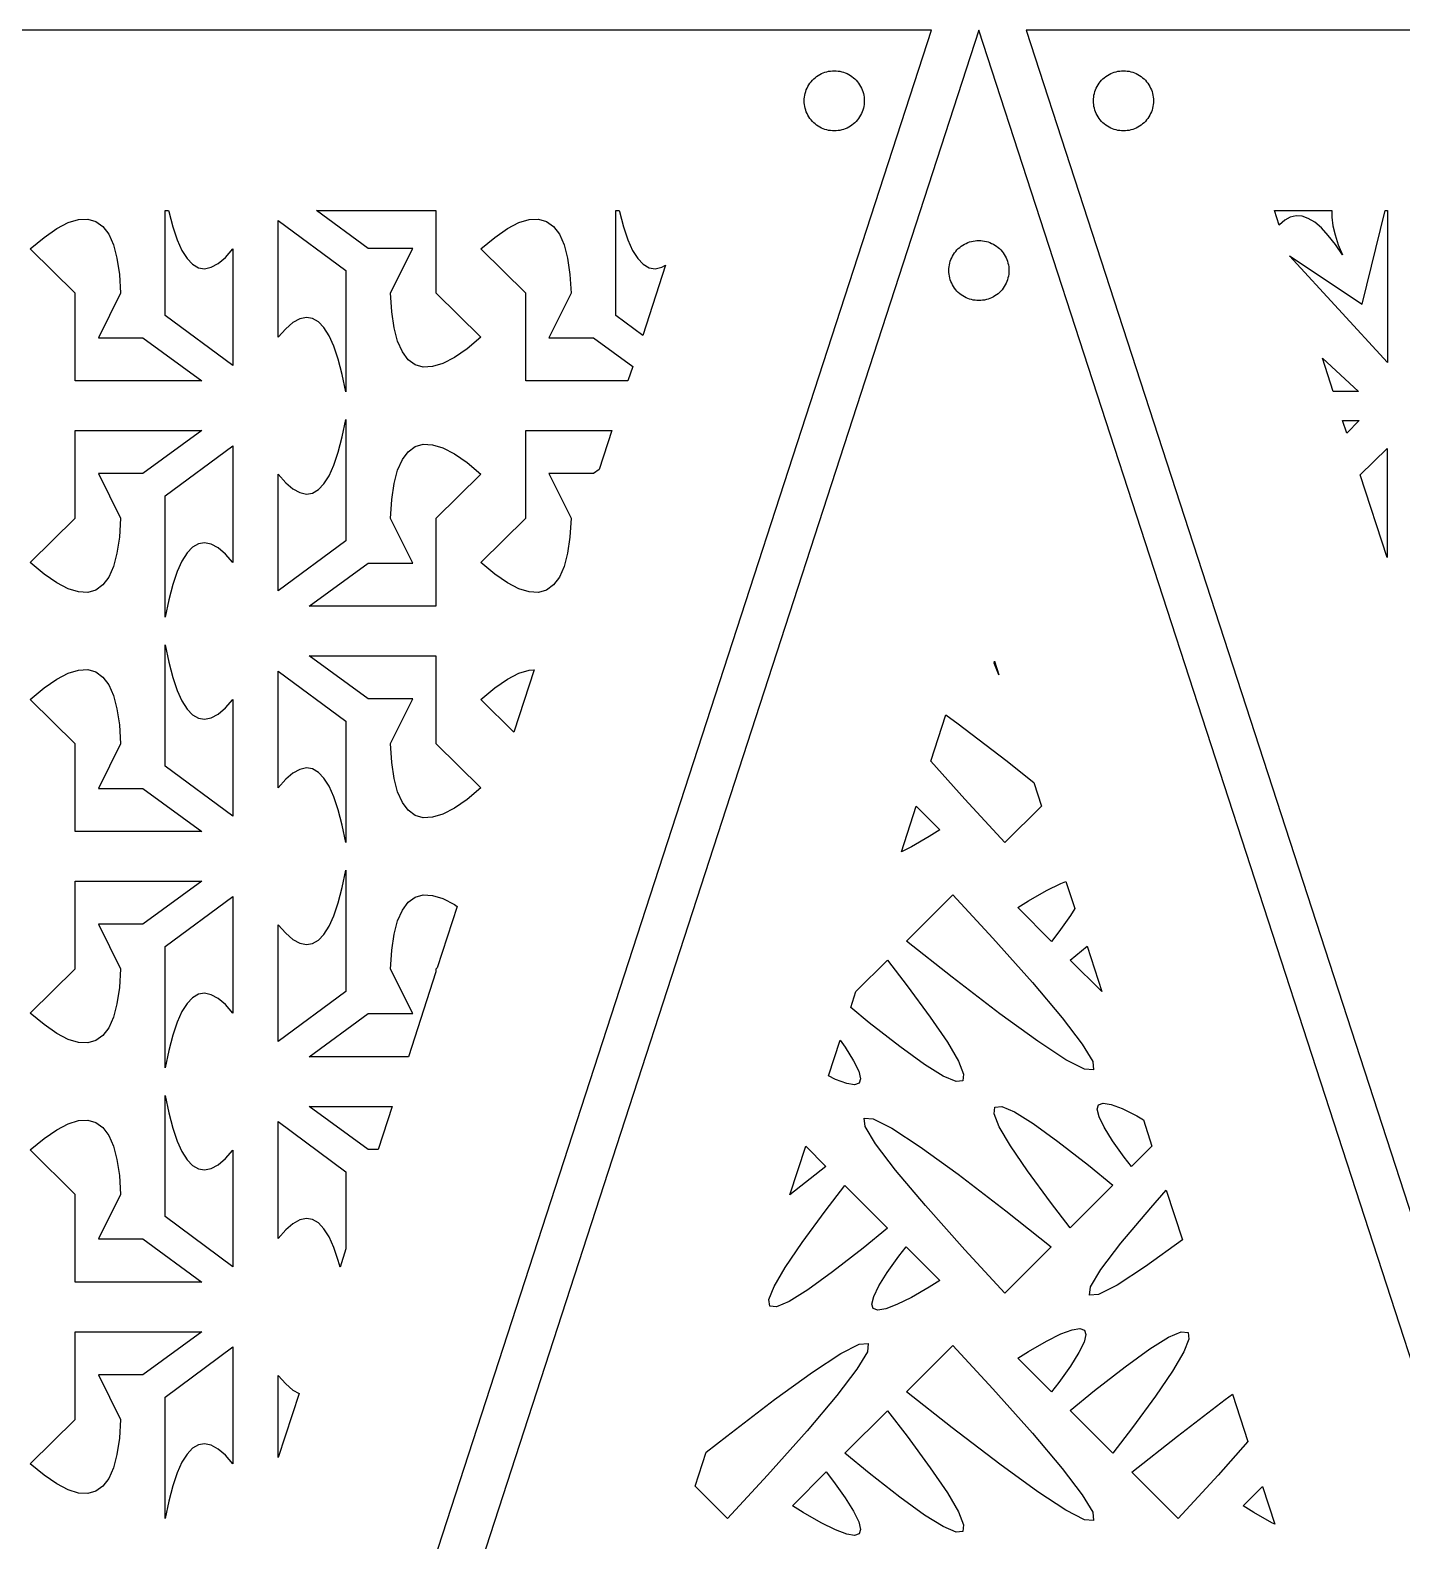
# Model space of a CAD drawing. Header units: metres. Extents: x 20 to 1108, y 20 to 485.
# Drawn here: x 578.9 to 670.2, y 384.1 to 484.7 of the extents above; entities that cross this region are included whole.
import ezdxf

# ---------------------------------------------------------------- set-up
doc = ezdxf.new("R2010")
doc.units = ezdxf.units.M

msp = doc.modelspace()

# ---------------------------------------------------------------- linework, layer by layer
for p, q in [((638.926, 484.652), (488.926, 484.652)), ((563.926, 253.826), (638.926, 484.652)), ((642.081, 484.652), (567.081, 253.826)), ((717.081, 253.826), (642.081, 484.652)), ((795.235, 484.652), (645.235, 484.652)), ((645.235, 484.652), (720.235, 253.826)), ((631.491, 481.703), (631.603, 481.76)), ((631.603, 481.76), (631.718, 481.81)), ((631.718, 481.81), (631.836, 481.853)), ((631.836, 481.853), (631.957, 481.888)), ((631.957, 481.888), (632.08, 481.915)), ((632.08, 481.915), (632.204, 481.935)), ((632.204, 481.935), (632.329, 481.946)), ((632.329, 481.946), (632.455, 481.95)), ((632.455, 481.95), (632.58, 481.946)), ((632.58, 481.946), (632.705, 481.935)), ((632.705, 481.935), (632.829, 481.915)), ((632.829, 481.915), (632.952, 481.888)), ((632.952, 481.888), (633.072, 481.853)), ((633.072, 481.853), (633.19, 481.81)), ((633.19, 481.81), (633.306, 481.76)), ((633.306, 481.76), (633.417, 481.703)), ((650.744, 481.703), (650.855, 481.76)), ((650.855, 481.76), (650.971, 481.81)), ((650.971, 481.81), (651.09, 481.853)), ((651.09, 481.853), (651.21, 481.888)), ((651.21, 481.888), (651.333, 481.915)), ((651.333, 481.915), (651.457, 481.935)), ((651.457, 481.935), (651.582, 481.946)), ((651.582, 481.946), (651.707, 481.95)), ((651.707, 481.95), (651.833, 481.946)), ((651.833, 481.946), (651.958, 481.935)), ((651.958, 481.935), (652.082, 481.915)), ((652.082, 481.915), (652.205, 481.888)), ((652.205, 481.888), (652.325, 481.853)), ((652.325, 481.853), (652.443, 481.81)), ((652.443, 481.81), (652.558, 481.76)), ((652.558, 481.76), (652.671, 481.703)), ((630.594, 480.687), (630.644, 480.802)), ((630.644, 480.802), (630.702, 480.913)), ((630.702, 480.913), (630.765, 481.022)), ((630.765, 481.022), (630.836, 481.126)), ((630.836, 481.126), (630.913, 481.225)), ((630.913, 481.225), (630.997, 481.319)), ((630.997, 481.319), (631.085, 481.408)), ((631.085, 481.408), (631.179, 481.491)), ((631.179, 481.491), (631.279, 481.569)), ((631.279, 481.569), (631.382, 481.639)), ((631.382, 481.639), (631.491, 481.703)), ((633.417, 481.703), (633.526, 481.639)), ((633.526, 481.639), (633.629, 481.569)), ((633.629, 481.569), (633.729, 481.491)), ((633.729, 481.491), (633.824, 481.408)), ((633.824, 481.408), (633.912, 481.319)), ((633.912, 481.319), (633.996, 481.225)), ((633.996, 481.225), (634.072, 481.126)), ((634.072, 481.126), (634.143, 481.022)), ((634.143, 481.022), (634.207, 480.913)), ((634.207, 480.913), (634.264, 480.802)), ((634.264, 480.802), (634.314, 480.687)), ((649.847, 480.687), (649.897, 480.802)), ((649.897, 480.802), (649.955, 480.913)), ((649.955, 480.913), (650.018, 481.022)), ((650.018, 481.022), (650.09, 481.126)), ((650.09, 481.126), (650.166, 481.225)), ((650.166, 481.225), (650.25, 481.319)), ((650.25, 481.319), (650.338, 481.408)), ((650.338, 481.408), (650.432, 481.491)), ((650.432, 481.491), (650.532, 481.569)), ((650.532, 481.569), (650.635, 481.639)), ((650.635, 481.639), (650.744, 481.703)), ((652.671, 481.703), (652.779, 481.639)), ((652.779, 481.639), (652.883, 481.569)), ((652.883, 481.569), (652.982, 481.491)), ((652.982, 481.491), (653.076, 481.408)), ((653.076, 481.408), (653.165, 481.319)), ((653.165, 481.319), (653.249, 481.225)), ((653.249, 481.225), (653.325, 481.126)), ((653.325, 481.126), (653.396, 481.022)), ((653.396, 481.022), (653.46, 480.913)), ((653.46, 480.913), (653.517, 480.802)), ((653.517, 480.802), (653.567, 480.687)), ((630.455, 479.95), (630.459, 480.075)), ((630.459, 479.824), (630.455, 479.95)), ((630.459, 480.075), (630.47, 480.201)), ((630.47, 479.699), (630.459, 479.824)), ((630.47, 480.201), (630.49, 480.325)), ((630.49, 480.325), (630.517, 480.447)), ((630.517, 480.447), (630.552, 480.569)), ((630.552, 480.569), (630.594, 480.687)), ((634.314, 480.687), (634.356, 480.569)), ((634.356, 480.569), (634.391, 480.447)), ((634.391, 480.447), (634.418, 480.325)), ((634.418, 480.325), (634.438, 480.201)), ((634.438, 480.201), (634.45, 480.075)), ((634.45, 479.824), (634.438, 479.699)), ((634.45, 480.075), (634.455, 479.95)), ((634.455, 479.95), (634.45, 479.824)), ((649.707, 479.95), (649.712, 480.075)), ((649.712, 479.824), (649.707, 479.95)), ((649.712, 480.075), (649.723, 480.201)), ((649.723, 479.699), (649.712, 479.824)), ((649.723, 480.201), (649.743, 480.325)), ((649.743, 480.325), (649.77, 480.447)), ((649.77, 480.447), (649.805, 480.569)), ((649.805, 480.569), (649.847, 480.687)), ((653.567, 480.687), (653.609, 480.569)), ((653.609, 480.569), (653.644, 480.447)), ((653.644, 480.447), (653.672, 480.325)), ((653.672, 480.325), (653.691, 480.201)), ((653.691, 480.201), (653.703, 480.075)), ((653.703, 479.824), (653.691, 479.699)), ((653.703, 480.075), (653.707, 479.95)), ((653.707, 479.95), (653.703, 479.824)), ((630.49, 479.575), (630.47, 479.699)), ((630.517, 479.453), (630.49, 479.575)), ((630.552, 479.332), (630.517, 479.453)), ((630.594, 479.214), (630.552, 479.332)), ((630.644, 479.099), (630.594, 479.214)), ((630.702, 478.986), (630.644, 479.099)), ((630.765, 478.878), (630.702, 478.986)), ((630.836, 478.775), (630.765, 478.878)), ((630.913, 478.675), (630.836, 478.775)), ((634.072, 478.775), (633.996, 478.675)), ((634.143, 478.878), (634.072, 478.775)), ((634.207, 478.986), (634.143, 478.878)), ((634.264, 479.099), (634.207, 478.986)), ((634.314, 479.214), (634.264, 479.099)), ((634.356, 479.332), (634.314, 479.214)), ((634.391, 479.453), (634.356, 479.332)), ((634.418, 479.575), (634.391, 479.453)), ((634.438, 479.699), (634.418, 479.575)), ((649.743, 479.575), (649.723, 479.699)), ((649.77, 479.453), (649.743, 479.575)), ((649.805, 479.332), (649.77, 479.453)), ((649.847, 479.214), (649.805, 479.332)), ((649.897, 479.099), (649.847, 479.214)), ((649.955, 478.986), (649.897, 479.099)), ((650.018, 478.878), (649.955, 478.986)), ((650.09, 478.775), (650.018, 478.878)), ((650.166, 478.675), (650.09, 478.775)), ((653.325, 478.775), (653.249, 478.675)), ((653.396, 478.878), (653.325, 478.775)), ((653.46, 478.986), (653.396, 478.878)), ((653.517, 479.099), (653.46, 478.986)), ((653.567, 479.214), (653.517, 479.099)), ((653.609, 479.332), (653.567, 479.214)), ((653.644, 479.453), (653.609, 479.332)), ((653.672, 479.575), (653.644, 479.453)), ((653.691, 479.699), (653.672, 479.575)), ((630.997, 478.581), (630.913, 478.675)), ((631.085, 478.492), (630.997, 478.581)), ((631.179, 478.409), (631.085, 478.492)), ((631.279, 478.332), (631.179, 478.409)), ((631.382, 478.262), (631.279, 478.332)), ((631.491, 478.197), (631.382, 478.262)), ((631.603, 478.141), (631.491, 478.197)), ((631.718, 478.091), (631.603, 478.141)), ((631.836, 478.048), (631.718, 478.091)), ((631.957, 478.013), (631.836, 478.048)), ((632.08, 477.986), (631.957, 478.013)), ((632.204, 477.966), (632.08, 477.986)), ((632.329, 477.954), (632.204, 477.966)), ((632.455, 477.95), (632.329, 477.954)), ((632.58, 477.954), (632.455, 477.95)), ((632.705, 477.966), (632.58, 477.954)), ((632.829, 477.986), (632.705, 477.966)), ((632.952, 478.013), (632.829, 477.986)), ((633.072, 478.048), (632.952, 478.013)), ((633.19, 478.091), (633.072, 478.048)), ((633.306, 478.141), (633.19, 478.091)), ((633.417, 478.197), (633.306, 478.141)), ((633.526, 478.262), (633.417, 478.197)), ((633.629, 478.332), (633.526, 478.262)), ((633.729, 478.409), (633.629, 478.332)), ((633.824, 478.492), (633.729, 478.409)), ((633.912, 478.581), (633.824, 478.492)), ((633.996, 478.675), (633.912, 478.581)), ((650.25, 478.581), (650.166, 478.675)), ((650.338, 478.492), (650.25, 478.581)), ((650.432, 478.409), (650.338, 478.492)), ((650.532, 478.332), (650.432, 478.409)), ((650.635, 478.262), (650.532, 478.332)), ((650.744, 478.197), (650.635, 478.262)), ((650.855, 478.141), (650.744, 478.197)), ((650.971, 478.091), (650.855, 478.141)), ((651.09, 478.048), (650.971, 478.091)), ((651.21, 478.013), (651.09, 478.048)), ((651.333, 477.986), (651.21, 478.013)), ((651.457, 477.966), (651.333, 477.986)), ((651.582, 477.954), (651.457, 477.966)), ((651.707, 477.95), (651.582, 477.954)), ((651.833, 477.954), (651.707, 477.95)), ((651.958, 477.966), (651.833, 477.954)), ((652.082, 477.986), (651.958, 477.966)), ((652.205, 478.013), (652.082, 477.986)), ((652.325, 478.048), (652.205, 478.013)), ((652.443, 478.091), (652.325, 478.048)), ((652.558, 478.141), (652.443, 478.091)), ((652.671, 478.197), (652.558, 478.141)), ((652.779, 478.262), (652.671, 478.197)), ((652.883, 478.332), (652.779, 478.262)), ((652.982, 478.409), (652.883, 478.332)), ((653.076, 478.492), (652.982, 478.409)), ((653.165, 478.581), (653.076, 478.492)), ((653.249, 478.675), (653.165, 478.581)), ((580.691, 471.443), (581.459, 471.839)), ((581.459, 471.839), (582.15, 472.052)), ((582.15, 472.052), (582.765, 472.081)), ((582.765, 472.081), (583.304, 471.927)), ((583.304, 471.927), (583.767, 471.589)), ((587.91, 465.661), (587.91, 472.652)), ((587.91, 472.652), (588.133, 472.652)), ((588.133, 472.652), (588.149, 472.579)), ((588.149, 472.579), (588.418, 471.56)), ((595.432, 464.214), (595.432, 471.987)), ((595.432, 471.987), (599.943, 468.644)), ((601.427, 470.128), (597.981, 472.652)), ((597.981, 472.652), (605.94, 472.652)), ((605.94, 472.652), (605.94, 467.164)), ((610.691, 471.443), (611.459, 471.839)), ((611.459, 471.839), (612.15, 472.052)), ((612.15, 472.052), (612.765, 472.081)), ((612.765, 472.081), (613.304, 471.927)), ((613.304, 471.927), (613.767, 471.589)), ((617.91, 465.661), (617.91, 472.652)), ((617.91, 472.652), (618.133, 472.652)), ((618.133, 472.652), (618.149, 472.579)), ((618.149, 472.579), (618.418, 471.56)), ((662.072, 471.665), (661.752, 472.652)), ((661.752, 472.652), (665.577, 472.652)), ((662.09, 471.687), (662.072, 471.665)), ((662.442, 472.005), (662.09, 471.687)), ((662.811, 472.208), (662.442, 472.005)), ((663.195, 472.295), (662.811, 472.208)), ((663.593, 472.266), (663.195, 472.295)), ((664.009, 472.121), (663.593, 472.266)), ((664.438, 471.861), (664.009, 472.121)), ((664.884, 471.486), (664.438, 471.861)), ((665.577, 472.652), (665.576, 472.196)), ((665.576, 472.196), (665.648, 471.631)), ((667.603, 466.411), (669.135, 472.652)), ((669.135, 472.652), (669.283, 472.652)), ((669.283, 472.652), (669.283, 462.538)), ((578.931, 470.099), (579.848, 470.861)), ((579.848, 470.861), (580.691, 471.443)), ((583.767, 471.589), (584.154, 471.068)), ((584.154, 471.068), (584.465, 470.361)), ((588.418, 471.56), (588.711, 470.697)), ((588.711, 470.697), (589.029, 469.994)), ((608.931, 470.099), (609.848, 470.861)), ((609.848, 470.861), (610.691, 471.443)), ((613.767, 471.589), (614.154, 471.068)), ((614.154, 471.068), (614.465, 470.361)), ((618.418, 471.56), (618.711, 470.697)), ((618.711, 470.697), (619.029, 469.994)), ((665.343, 470.995), (664.884, 471.486)), ((665.817, 470.389), (665.343, 470.995)), ((665.648, 471.631), (665.794, 471.022)), ((665.794, 471.022), (666.01, 470.365)), ((581.913, 467.141), (578.931, 470.099)), ((584.465, 470.361), (584.701, 469.471)), ((589.029, 469.994), (589.37, 469.45)), ((591.918, 469.527), (592.42, 470.091)), ((592.42, 470.091), (592.42, 462.318)), ((604.391, 470.128), (601.427, 470.128)), ((602.909, 467.165), (604.391, 470.128)), ((611.913, 467.141), (608.931, 470.099)), ((614.465, 470.361), (614.701, 469.471)), ((619.029, 469.994), (619.37, 469.45)), ((640.328, 469.616), (640.392, 469.725)), ((640.392, 469.725), (640.463, 469.828)), ((640.463, 469.828), (640.54, 469.927)), ((640.54, 469.927), (640.623, 470.022)), ((640.623, 470.022), (640.712, 470.11)), ((640.712, 470.11), (640.806, 470.193)), ((640.806, 470.193), (640.905, 470.271)), ((640.905, 470.271), (641.009, 470.341)), ((641.009, 470.341), (641.117, 470.405)), ((641.117, 470.405), (641.229, 470.462)), ((641.229, 470.462), (641.344, 470.512)), ((641.344, 470.512), (641.463, 470.554)), ((641.463, 470.554), (641.584, 470.589)), ((641.584, 470.589), (641.706, 470.617)), ((641.706, 470.617), (641.83, 470.636)), ((641.83, 470.636), (641.955, 470.649)), ((641.955, 470.649), (642.081, 470.652)), ((642.081, 470.652), (642.207, 470.649)), ((642.207, 470.649), (642.332, 470.636)), ((642.332, 470.636), (642.456, 470.617)), ((642.456, 470.617), (642.578, 470.589)), ((642.578, 470.589), (642.699, 470.554)), ((642.699, 470.554), (642.817, 470.512)), ((642.817, 470.512), (642.932, 470.462)), ((642.932, 470.462), (643.045, 470.405)), ((643.045, 470.405), (643.152, 470.341)), ((643.152, 470.341), (643.256, 470.271)), ((643.256, 470.271), (643.355, 470.193)), ((643.355, 470.193), (643.45, 470.11)), ((643.45, 470.11), (643.539, 470.022)), ((643.539, 470.022), (643.622, 469.927)), ((643.622, 469.927), (643.699, 469.828)), ((643.699, 469.828), (643.769, 469.725)), ((643.769, 469.725), (643.834, 469.616)), ((666.281, 469.706), (665.817, 470.389)), ((666.01, 470.365), (666.281, 469.706)), ((584.701, 469.471), (584.86, 468.398)), ((589.37, 469.45), (589.735, 469.065)), ((589.735, 469.065), (590.125, 468.839)), ((590.125, 468.839), (590.537, 468.772)), ((590.537, 468.772), (590.974, 468.865)), ((590.974, 468.865), (591.435, 469.116)), ((591.435, 469.116), (591.918, 469.527)), ((614.701, 469.471), (614.86, 468.398)), ((619.37, 469.45), (619.735, 469.065)), ((621.223, 469.001), (619.706, 464.329)), ((619.735, 469.065), (620.125, 468.839)), ((620.125, 468.839), (620.537, 468.772)), ((620.537, 468.772), (620.974, 468.865)), ((620.974, 468.865), (621.223, 469.001)), ((640.081, 468.652), (640.085, 468.778)), ((640.085, 468.778), (640.096, 468.903)), ((640.096, 468.903), (640.116, 469.027)), ((640.116, 469.027), (640.143, 469.151)), ((640.143, 469.151), (640.178, 469.271)), ((640.178, 469.271), (640.221, 469.388)), ((640.221, 469.388), (640.271, 469.504)), ((640.271, 469.504), (640.328, 469.616)), ((643.834, 469.616), (643.89, 469.504)), ((643.89, 469.504), (643.94, 469.388)), ((643.94, 469.388), (643.983, 469.271)), ((643.983, 469.271), (644.018, 469.151)), ((644.018, 469.151), (644.046, 469.027)), ((644.046, 469.027), (644.065, 468.903)), ((644.065, 468.903), (644.077, 468.778)), ((644.077, 468.778), (644.081, 468.652)), ((662.764, 469.638), (667.603, 466.411)), ((669.283, 462.538), (662.764, 469.638)), ((584.86, 468.398), (584.944, 467.14)), ((599.943, 468.644), (599.943, 460.574)), ((614.86, 468.398), (614.944, 467.14)), ((640.085, 468.527), (640.081, 468.652)), ((640.096, 468.402), (640.085, 468.527)), ((640.116, 468.277), (640.096, 468.402)), ((640.143, 468.155), (640.116, 468.277)), ((640.178, 468.034), (640.143, 468.155)), ((640.221, 467.916), (640.178, 468.034)), ((640.271, 467.801), (640.221, 467.916)), ((640.328, 467.69), (640.271, 467.801)), ((640.392, 467.581), (640.328, 467.69)), ((643.834, 467.69), (643.769, 467.581)), ((643.89, 467.801), (643.834, 467.69)), ((643.94, 467.916), (643.89, 467.801)), ((643.983, 468.034), (643.94, 467.916)), ((644.018, 468.155), (643.983, 468.034)), ((644.046, 468.277), (644.018, 468.155)), ((644.065, 468.402), (644.046, 468.277)), ((644.077, 468.527), (644.065, 468.402)), ((644.081, 468.652), (644.077, 468.527)), ((581.913, 461.302), (581.913, 467.141)), ((584.944, 467.14), (583.461, 464.177)), ((602.993, 465.907), (602.909, 467.165)), ((605.94, 467.164), (608.921, 464.206)), ((611.913, 461.302), (611.913, 467.141)), ((614.944, 467.14), (613.461, 464.177)), ((640.463, 467.478), (640.392, 467.581)), ((640.54, 467.377), (640.463, 467.478)), ((640.623, 467.283), (640.54, 467.377)), ((640.712, 467.194), (640.623, 467.283)), ((640.806, 467.111), (640.712, 467.194)), ((640.905, 467.034), (640.806, 467.111)), ((641.009, 466.964), (640.905, 467.034)), ((641.117, 466.901), (641.009, 466.964)), ((641.229, 466.843), (641.117, 466.901)), ((641.344, 466.793), (641.229, 466.843)), ((641.463, 466.75), (641.344, 466.793)), ((641.584, 466.715), (641.463, 466.75)), ((641.706, 466.689), (641.584, 466.715)), ((641.83, 466.668), (641.706, 466.689)), ((641.955, 466.656), (641.83, 466.668)), ((642.081, 466.652), (641.955, 466.656)), ((642.207, 466.656), (642.081, 466.652)), ((642.332, 466.668), (642.207, 466.656)), ((642.456, 466.689), (642.332, 466.668)), ((642.578, 466.715), (642.456, 466.689)), ((642.699, 466.75), (642.578, 466.715)), ((642.817, 466.793), (642.699, 466.75)), ((642.932, 466.843), (642.817, 466.793)), ((643.045, 466.901), (642.932, 466.843)), ((643.152, 466.964), (643.045, 466.901)), ((643.256, 467.034), (643.152, 466.964)), ((643.355, 467.111), (643.256, 467.034)), ((643.45, 467.194), (643.355, 467.111)), ((643.539, 467.283), (643.45, 467.194)), ((643.622, 467.377), (643.539, 467.283)), ((643.699, 467.478), (643.622, 467.377)), ((643.769, 467.581), (643.699, 467.478)), ((592.42, 462.318), (587.91, 465.661)), ((603.152, 464.834), (602.993, 465.907)), ((619.706, 464.329), (617.91, 465.661)), ((595.934, 464.777), (595.432, 464.214)), ((596.417, 465.189), (595.934, 464.777)), ((596.878, 465.44), (596.417, 465.189)), ((597.316, 465.533), (596.878, 465.44)), ((597.728, 465.466), (597.316, 465.533)), ((598.118, 465.24), (597.728, 465.466)), ((598.483, 464.855), (598.118, 465.24)), ((598.824, 464.311), (598.483, 464.855)), ((603.387, 463.944), (603.152, 464.834)), ((583.461, 464.177), (586.425, 464.177)), ((586.425, 464.177), (590.351, 461.302)), ((599.141, 463.608), (598.824, 464.311)), ((603.699, 463.237), (603.387, 463.944)), ((608.921, 464.206), (608.004, 463.444)), ((613.461, 464.177), (616.425, 464.177)), ((616.425, 464.177), (619.035, 462.266)), ((599.434, 462.745), (599.141, 463.608)), ((599.704, 461.726), (599.434, 462.745)), ((604.085, 462.716), (603.699, 463.237)), ((604.548, 462.378), (604.085, 462.716)), ((607.162, 462.862), (606.393, 462.466)), ((608.004, 463.444), (607.162, 462.862)), ((665.667, 460.605), (664.951, 462.807)), ((664.951, 462.807), (667.349, 460.605)), ((599.943, 460.574), (599.704, 461.726)), ((605.087, 462.224), (604.548, 462.378)), ((605.703, 462.253), (605.087, 462.224)), ((606.393, 462.466), (605.703, 462.253)), ((619.035, 462.266), (618.721, 461.302)), ((590.351, 461.302), (581.913, 461.302)), ((618.721, 461.302), (611.913, 461.302)), ((667.349, 460.605), (665.667, 460.605)), ((599.704, 457.579), (599.943, 458.73)), ((599.943, 458.73), (599.943, 450.661)), ((666.292, 458.678), (667.392, 458.678)), ((666.566, 457.835), (666.292, 458.678)), ((667.392, 458.678), (666.566, 457.835)), ((581.913, 452.164), (581.913, 458.003)), ((581.913, 458.003), (590.351, 458.003)), ((590.351, 458.003), (586.425, 455.128)), ((611.913, 452.164), (611.913, 458.003)), ((611.913, 458.003), (617.65, 458.003)), ((617.65, 458.003), (616.806, 455.406)), ((587.91, 453.644), (592.42, 456.987)), ((592.42, 456.987), (592.42, 449.214)), ((599.434, 456.559), (599.704, 457.579)), ((604.085, 456.589), (604.548, 456.927)), ((604.548, 456.927), (605.087, 457.081)), ((605.087, 457.081), (605.703, 457.052)), ((605.703, 457.052), (606.393, 456.839)), ((606.393, 456.839), (607.162, 456.443)), ((667.469, 455.055), (669.26, 456.81)), ((669.26, 456.81), (669.26, 449.542)), ((598.824, 454.994), (599.141, 455.697)), ((599.141, 455.697), (599.434, 456.559)), ((603.387, 455.361), (603.699, 456.068)), ((603.699, 456.068), (604.085, 456.589)), ((607.162, 456.443), (608.004, 455.861)), ((608.004, 455.861), (608.921, 455.099)), ((586.425, 455.128), (583.461, 455.128)), ((583.461, 455.128), (584.944, 452.165)), ((595.432, 455.091), (595.934, 454.528)), ((595.432, 447.318), (595.432, 455.091)), ((598.483, 454.45), (598.824, 454.994)), ((603.152, 454.472), (603.387, 455.361)), ((608.921, 455.099), (605.94, 452.141)), ((616.425, 455.128), (613.461, 455.128)), ((613.461, 455.128), (614.944, 452.165)), ((616.806, 455.406), (616.425, 455.128)), ((669.26, 449.542), (667.469, 455.055)), ((587.91, 445.575), (587.91, 453.644)), ((595.934, 454.528), (596.417, 454.116)), ((596.417, 454.116), (596.878, 453.865)), ((596.878, 453.865), (597.316, 453.772)), ((597.316, 453.772), (597.728, 453.839)), ((597.728, 453.839), (598.118, 454.065)), ((598.118, 454.065), (598.483, 454.45)), ((602.993, 453.398), (603.152, 454.472)), ((602.909, 452.14), (602.993, 453.398)), ((578.931, 449.206), (581.913, 452.164)), ((584.944, 452.165), (584.86, 450.907)), ((604.391, 449.177), (602.909, 452.14)), ((605.94, 452.141), (605.94, 446.302)), ((608.931, 449.206), (611.913, 452.164)), ((614.944, 452.165), (614.86, 450.907)), ((584.86, 450.907), (584.701, 449.833)), ((599.943, 450.661), (595.432, 447.318)), ((614.86, 450.907), (614.701, 449.833)), ((584.701, 449.833), (584.465, 448.944)), ((589.37, 449.855), (589.029, 449.311)), ((589.735, 450.24), (589.37, 449.855)), ((590.125, 450.466), (589.735, 450.24)), ((590.537, 450.533), (590.125, 450.466)), ((590.974, 450.44), (590.537, 450.533)), ((591.435, 450.189), (590.974, 450.44)), ((591.918, 449.777), (591.435, 450.189)), ((592.42, 449.214), (591.918, 449.777)), ((614.701, 449.833), (614.465, 448.944)), ((579.848, 448.444), (578.931, 449.206)), ((584.465, 448.944), (584.154, 448.237)), ((588.711, 448.608), (588.418, 447.746)), ((589.029, 449.311), (588.711, 448.608)), ((597.501, 446.302), (601.427, 449.177)), ((601.427, 449.177), (604.391, 449.177)), ((609.848, 448.444), (608.931, 449.206)), ((614.465, 448.944), (614.154, 448.237)), ((580.691, 447.862), (579.848, 448.444)), ((581.459, 447.466), (580.691, 447.862)), ((583.767, 447.716), (583.304, 447.378)), ((584.154, 448.237), (583.767, 447.716)), ((588.418, 447.746), (588.149, 446.726)), ((610.691, 447.862), (609.848, 448.444)), ((611.459, 447.466), (610.691, 447.862)), ((613.767, 447.716), (613.304, 447.378)), ((614.154, 448.237), (613.767, 447.716)), ((582.15, 447.253), (581.459, 447.466)), ((582.765, 447.224), (582.15, 447.253)), ((583.304, 447.378), (582.765, 447.224)), ((588.149, 446.726), (587.91, 445.575)), ((612.15, 447.253), (611.459, 447.466)), ((612.765, 447.224), (612.15, 447.253)), ((613.304, 447.378), (612.765, 447.224)), ((605.94, 446.302), (597.501, 446.302)), ((587.91, 435.661), (587.91, 443.731)), ((587.91, 443.731), (588.149, 442.579)), ((588.149, 442.579), (588.418, 441.56)), ((601.427, 440.128), (597.501, 443.003)), ((597.501, 443.003), (605.94, 443.003)), ((605.94, 443.003), (605.94, 437.164)), ((643.1, 442.508), (643.116, 442.635)), ((643.116, 442.635), (643.408, 441.736)), ((580.691, 441.443), (581.459, 441.839)), ((581.459, 441.839), (582.15, 442.052)), ((582.15, 442.052), (582.765, 442.081)), ((582.765, 442.081), (583.304, 441.927)), ((583.304, 441.927), (583.767, 441.589)), ((583.767, 441.589), (584.154, 441.068)), ((588.418, 441.56), (588.711, 440.697)), ((595.432, 434.214), (595.432, 441.987)), ((595.432, 441.987), (599.943, 438.644)), ((610.691, 441.443), (611.459, 441.839)), ((612.472, 442.068), (611.126, 437.922)), ((611.459, 441.839), (612.15, 442.052)), ((612.15, 442.052), (612.472, 442.068)), ((643.408, 441.736), (643.1, 442.508)), ((578.931, 440.099), (579.848, 440.861)), ((579.848, 440.861), (580.691, 441.443)), ((584.154, 441.068), (584.465, 440.361)), ((588.711, 440.697), (589.029, 439.994)), ((608.931, 440.099), (609.848, 440.861)), ((609.848, 440.861), (610.691, 441.443)), ((581.913, 437.141), (578.931, 440.099)), ((584.465, 440.361), (584.701, 439.471)), ((589.029, 439.994), (589.37, 439.45)), ((591.435, 439.116), (591.918, 439.527)), ((591.918, 439.527), (592.42, 440.091)), ((592.42, 440.091), (592.42, 432.318)), ((604.391, 440.128), (601.427, 440.128)), ((602.909, 437.165), (604.391, 440.128)), ((611.126, 437.922), (608.931, 440.099)), ((584.701, 439.471), (584.86, 438.398)), ((589.37, 439.45), (589.735, 439.065)), ((589.735, 439.065), (590.125, 438.839)), ((590.125, 438.839), (590.537, 438.772)), ((590.537, 438.772), (590.974, 438.865)), ((590.974, 438.865), (591.435, 439.116)), ((599.943, 438.644), (599.943, 430.574)), ((638.887, 435.992), (639.885, 439.065)), ((639.885, 439.065), (640.695, 438.479)), ((584.86, 438.398), (584.944, 437.14)), ((640.695, 438.479), (643.868, 436.051)), ((581.913, 431.302), (581.913, 437.141)), ((584.944, 437.14), (583.461, 434.177)), ((602.993, 435.907), (602.909, 437.165)), ((605.94, 437.164), (608.921, 434.206)), ((592.42, 432.318), (587.91, 435.661)), ((597.316, 435.533), (596.878, 435.44)), ((597.728, 435.466), (597.316, 435.533)), ((603.152, 434.834), (602.993, 435.907)), ((641.146, 433.459), (638.887, 435.992)), ((643.868, 436.051), (645.735, 434.572)), ((595.934, 434.777), (595.432, 434.214)), ((596.417, 435.189), (595.934, 434.777)), ((596.878, 435.44), (596.417, 435.189)), ((598.118, 435.24), (597.728, 435.466)), ((598.483, 434.855), (598.118, 435.24)), ((598.824, 434.311), (598.483, 434.855)), ((603.387, 433.944), (603.152, 434.834)), ((645.735, 434.572), (646.247, 432.997)), ((583.461, 434.177), (586.425, 434.177)), ((586.425, 434.177), (590.351, 431.302)), ((599.141, 433.608), (598.824, 434.311)), ((599.434, 432.745), (599.141, 433.608)), ((603.699, 433.237), (603.387, 433.944)), ((608.921, 434.206), (608.004, 433.444)), ((599.704, 431.726), (599.434, 432.745)), ((604.085, 432.716), (603.699, 433.237)), ((604.548, 432.378), (604.085, 432.716)), ((606.393, 432.466), (605.703, 432.253)), ((607.162, 432.862), (606.393, 432.466)), ((608.004, 433.444), (607.162, 432.862)), ((636.925, 429.953), (637.913, 432.99)), ((637.913, 432.99), (639.489, 431.414)), ((643.817, 430.568), (641.146, 433.459)), ((646.247, 432.997), (643.817, 430.568)), ((599.943, 430.574), (599.704, 431.726)), ((605.087, 432.224), (604.548, 432.378)), ((605.703, 432.253), (605.087, 432.224)), ((590.351, 431.302), (581.913, 431.302)), ((638.767, 430.962), (637.587, 430.284)), ((639.489, 431.414), (638.767, 430.962)), ((637.587, 430.284), (636.925, 429.953)), ((599.704, 427.579), (599.943, 428.73)), ((599.943, 428.73), (599.943, 420.661)), ((581.913, 422.164), (581.913, 428.003)), ((581.913, 428.003), (590.351, 428.003)), ((590.351, 428.003), (586.425, 425.128)), ((599.434, 426.559), (599.704, 427.579)), ((646.575, 427.368), (647.537, 427.851)), ((647.537, 427.851), (647.878, 427.981)), ((647.878, 427.981), (648.465, 426.169)), ((587.91, 423.644), (592.42, 426.987)), ((592.42, 426.987), (592.42, 419.214)), ((599.141, 425.697), (599.434, 426.559)), ((603.699, 426.068), (604.085, 426.589)), ((604.085, 426.589), (604.548, 426.927)), ((604.548, 426.927), (605.087, 427.081)), ((605.087, 427.081), (605.703, 427.052)), ((605.703, 427.052), (606.393, 426.839)), ((606.393, 426.839), (607.162, 426.443)), ((607.162, 426.443), (607.352, 426.311)), ((637.261, 424.003), (640.344, 427.085)), ((640.344, 427.085), (643.015, 424.193)), ((644.672, 426.238), (645.394, 426.691)), ((645.394, 426.691), (646.575, 427.368)), ((598.824, 424.994), (599.141, 425.697)), ((603.387, 425.361), (603.699, 426.068)), ((607.352, 426.311), (606.025, 422.225)), ((646.92, 423.991), (644.672, 426.238)), ((648.18, 425.711), (647.403, 424.618)), ((648.465, 426.169), (648.18, 425.711)), ((586.425, 425.128), (583.461, 425.128)), ((583.461, 425.128), (584.944, 422.165)), ((595.432, 425.091), (595.934, 424.528)), ((595.432, 417.318), (595.432, 425.091)), ((595.934, 424.528), (596.417, 424.116)), ((598.118, 424.065), (598.483, 424.45)), ((598.483, 424.45), (598.824, 424.994)), ((602.993, 423.398), (603.152, 424.472)), ((603.152, 424.472), (603.387, 425.361)), ((647.403, 424.618), (646.92, 423.991)), ((587.91, 415.575), (587.91, 423.644)), ((596.417, 424.116), (596.878, 423.865)), ((596.878, 423.865), (597.316, 423.772)), ((597.316, 423.772), (597.728, 423.839)), ((597.728, 423.839), (598.118, 424.065)), ((640.294, 421.602), (637.261, 424.003)), ((643.015, 424.193), (645.643, 421.246)), ((648.164, 422.747), (649.279, 423.664)), ((649.279, 423.664), (650.257, 420.653)), ((602.909, 422.14), (602.993, 423.398)), ((633.9, 420.642), (635.995, 422.736)), ((635.995, 422.736), (637.311, 421.035)), ((650.257, 420.653), (648.164, 422.747)), ((578.931, 419.206), (581.913, 422.164)), ((584.944, 422.165), (584.86, 420.907)), ((604.391, 419.177), (602.909, 422.14)), ((605.94, 421.965), (604.1, 416.302)), ((606.025, 422.225), (605.94, 422.141)), ((605.94, 422.141), (605.94, 421.965)), ((643.466, 419.174), (640.294, 421.602)), ((584.86, 420.907), (584.701, 419.833)), ((590.125, 420.466), (589.735, 420.24)), ((590.537, 420.533), (590.125, 420.466)), ((590.974, 420.44), (590.537, 420.533)), ((591.435, 420.189), (590.974, 420.44)), ((599.943, 420.661), (595.432, 417.318)), ((633.555, 419.582), (633.9, 420.642)), ((637.311, 421.035), (638.844, 418.948)), ((645.643, 421.246), (647.628, 418.898)), ((584.701, 419.833), (584.465, 418.944)), ((589.37, 419.855), (589.029, 419.311)), ((589.735, 420.24), (589.37, 419.855)), ((591.918, 419.777), (591.435, 420.189)), ((592.42, 419.214), (591.918, 419.777)), ((634.784, 418.573), (633.555, 419.582)), ((579.848, 418.444), (578.931, 419.206)), ((580.691, 417.862), (579.848, 418.444)), ((584.465, 418.944), (584.154, 418.237)), ((588.711, 418.608), (588.418, 417.746)), ((589.029, 419.311), (588.711, 418.608)), ((597.501, 416.302), (601.427, 419.177)), ((601.427, 419.177), (604.391, 419.177)), ((636.823, 416.981), (634.784, 418.573)), ((638.844, 418.948), (639.981, 417.272)), ((645.996, 417.343), (643.466, 419.174)), ((647.628, 418.898), (648.966, 417.145)), ((581.459, 417.466), (580.691, 417.862)), ((582.15, 417.253), (581.459, 417.466)), ((583.304, 417.378), (582.765, 417.224)), ((583.767, 417.716), (583.304, 417.378)), ((584.154, 418.237), (583.767, 417.716)), ((588.418, 417.746), (588.149, 416.726)), ((632.078, 415.032), (632.849, 417.407)), ((632.849, 417.407), (633.18, 416.942)), ((582.765, 417.224), (582.15, 417.253)), ((588.149, 416.726), (587.91, 415.575)), ((633.18, 416.942), (633.74, 416.044)), ((638.465, 415.795), (636.823, 416.981)), ((639.981, 417.272), (640.719, 416.002)), ((647.88, 416.11), (645.996, 417.343)), ((648.966, 417.145), (649.66, 415.99)), ((604.1, 416.302), (597.501, 416.302)), ((633.74, 416.044), (634.083, 415.344)), ((639.712, 415.021), (638.465, 415.795)), ((640.719, 416.002), (641.061, 415.145)), ((649.119, 415.476), (647.88, 416.11)), ((649.71, 415.437), (649.119, 415.476)), ((649.66, 415.99), (649.71, 415.437)), ((632.537, 414.802), (632.078, 415.032)), ((633.281, 414.519), (632.537, 414.802)), ((633.806, 414.43), (633.281, 414.519)), ((634.115, 414.539), (633.806, 414.43)), ((634.083, 415.344), (634.207, 414.843)), ((634.207, 414.843), (634.115, 414.539)), ((640.558, 414.654), (639.712, 415.021)), ((641.007, 414.696), (640.558, 414.654)), ((641.061, 415.145), (641.007, 414.696)), ((587.91, 405.661), (587.91, 413.731)), ((587.91, 413.731), (588.149, 412.579)), ((588.149, 412.579), (588.418, 411.56)), ((601.427, 410.128), (597.501, 413.003)), ((597.501, 413.003), (603.029, 413.003)), ((603.029, 413.003), (602.094, 410.128)), ((643.1, 412.508), (643.154, 412.956)), ((643.442, 411.651), (643.1, 412.508)), ((643.154, 412.956), (643.603, 412.998)), ((643.603, 412.998), (644.45, 412.632)), ((644.45, 412.632), (645.696, 411.858)), ((649.955, 412.81), (650.047, 413.113)), ((650.079, 412.309), (649.955, 412.81)), ((650.047, 413.113), (650.355, 413.223)), ((650.355, 413.223), (650.88, 413.134)), ((650.88, 413.134), (651.625, 412.851)), ((651.625, 412.851), (652.587, 412.368)), ((652.587, 412.368), (653.033, 412.112)), ((579.848, 410.861), (580.691, 411.443)), ((580.691, 411.443), (581.459, 411.839)), ((581.459, 411.839), (582.15, 412.052)), ((582.15, 412.052), (582.765, 412.081)), ((582.765, 412.081), (583.304, 411.927)), ((583.304, 411.927), (583.767, 411.589)), ((583.767, 411.589), (584.154, 411.068)), ((588.418, 411.56), (588.711, 410.697)), ((595.432, 404.214), (595.432, 411.987)), ((595.432, 411.987), (599.943, 408.644)), ((634.502, 411.662), (634.452, 412.216)), ((634.452, 412.216), (635.043, 412.177)), ((635.195, 410.508), (634.502, 411.662)), ((635.043, 412.177), (636.281, 411.542)), ((636.281, 411.542), (638.166, 410.31)), ((644.18, 410.381), (643.442, 411.651)), ((645.696, 411.858), (647.339, 410.672)), ((650.422, 411.609), (650.079, 412.309)), ((650.981, 410.711), (650.422, 411.609)), ((653.033, 412.112), (653.604, 410.355)), ((578.931, 410.099), (579.848, 410.861)), ((584.154, 411.068), (584.465, 410.361)), ((584.465, 410.361), (584.701, 409.471)), ((588.711, 410.697), (589.029, 409.994)), ((629.501, 407.103), (630.555, 410.348)), ((630.555, 410.348), (631.9, 409.003)), ((636.534, 408.755), (635.195, 410.508)), ((645.317, 408.704), (644.18, 410.381)), ((647.339, 410.672), (649.378, 409.079)), ((651.758, 409.618), (650.981, 410.711)), ((653.604, 410.355), (652.242, 408.991)), ((581.913, 407.141), (578.931, 410.099)), ((584.701, 409.471), (584.86, 408.398)), ((589.029, 409.994), (589.37, 409.45)), ((589.37, 409.45), (589.735, 409.065)), ((591.435, 409.116), (591.918, 409.527)), ((591.918, 409.527), (592.42, 410.091)), ((592.42, 410.091), (592.42, 402.318)), ((602.094, 410.128), (601.427, 410.128)), ((638.166, 410.31), (640.695, 408.479)), ((652.242, 408.991), (651.758, 409.618)), ((584.86, 408.398), (584.944, 407.14)), ((589.735, 409.065), (590.125, 408.839)), ((590.125, 408.839), (590.537, 408.772)), ((590.537, 408.772), (590.974, 408.865)), ((590.974, 408.865), (591.435, 409.116)), ((599.943, 408.644), (599.943, 403.508)), ((631.9, 409.003), (629.501, 407.103)), ((638.518, 406.406), (636.534, 408.755)), ((640.695, 408.479), (643.868, 406.051)), ((646.85, 406.617), (645.317, 408.704)), ((649.378, 409.079), (650.999, 407.748)), ((631.85, 406.035), (633.167, 407.736)), ((633.167, 407.736), (635.998, 404.905)), ((650.999, 407.748), (648.167, 404.916)), ((653.518, 406.246), (654.559, 407.414)), ((654.559, 407.414), (655.628, 404.125)), ((581.913, 401.302), (581.913, 407.141)), ((584.944, 407.14), (583.461, 404.177)), ((641.146, 403.459), (638.518, 406.406)), ((648.167, 404.916), (646.85, 406.617)), ((592.42, 402.318), (587.91, 405.661)), ((596.878, 405.44), (596.417, 405.189)), ((597.316, 405.533), (596.878, 405.44)), ((597.728, 405.466), (597.316, 405.533)), ((598.118, 405.24), (597.728, 405.466)), ((630.317, 403.948), (631.85, 406.035)), ((643.868, 406.051), (646.9, 403.65)), ((651.534, 403.898), (653.518, 406.246)), ((595.934, 404.777), (595.432, 404.214)), ((596.417, 405.189), (595.934, 404.777)), ((598.483, 404.855), (598.118, 405.24)), ((598.824, 404.311), (598.483, 404.855)), ((599.141, 403.608), (598.824, 404.311)), ((635.998, 404.905), (634.378, 403.573)), ((583.461, 404.177), (586.425, 404.177)), ((586.425, 404.177), (590.351, 401.302)), ((599.434, 402.745), (599.141, 403.608)), ((599.943, 403.508), (599.551, 402.302)), ((629.18, 402.272), (630.317, 403.948)), ((634.378, 403.573), (632.339, 401.981)), ((636.758, 403.034), (637.242, 403.661)), ((637.242, 403.661), (639.489, 401.414)), ((643.817, 400.568), (641.146, 403.459)), ((646.9, 403.65), (643.817, 400.568)), ((650.195, 402.145), (651.534, 403.898)), ((655.628, 404.125), (653.166, 402.343)), ((599.551, 402.302), (599.434, 402.745)), ((635.981, 401.942), (636.758, 403.034)), ((653.166, 402.343), (651.281, 401.11)), ((590.351, 401.302), (581.913, 401.302)), ((628.442, 401.003), (629.18, 402.272)), ((632.339, 401.981), (630.696, 400.795)), ((635.422, 401.044), (635.981, 401.942)), ((639.489, 401.414), (638.767, 400.962)), ((649.502, 400.99), (650.195, 402.145)), ((628.1, 400.145), (628.442, 401.003)), ((630.696, 400.795), (629.45, 400.021)), ((634.955, 399.843), (635.079, 400.344)), ((635.079, 400.344), (635.422, 401.044)), ((637.587, 400.284), (636.625, 399.802)), ((638.767, 400.962), (637.587, 400.284)), ((649.452, 400.437), (649.502, 400.99)), ((650.043, 400.476), (649.452, 400.437)), ((651.281, 401.11), (650.043, 400.476)), ((628.154, 399.696), (628.1, 400.145)), ((628.603, 399.654), (628.154, 399.696)), ((629.45, 400.021), (628.603, 399.654)), ((635.047, 399.539), (634.955, 399.843)), ((635.355, 399.43), (635.047, 399.539)), ((635.88, 399.519), (635.355, 399.43)), ((636.625, 399.802), (635.88, 399.519)), ((581.913, 392.164), (581.913, 398.003)), ((581.913, 398.003), (590.351, 398.003)), ((590.351, 398.003), (586.425, 395.128)), ((645.394, 396.691), (646.575, 397.368)), ((646.575, 397.368), (647.537, 397.851)), ((647.537, 397.851), (648.281, 398.134)), ((648.281, 398.134), (648.806, 398.223)), ((649.083, 397.308), (648.74, 396.609)), ((648.806, 398.223), (649.115, 398.113)), ((649.207, 397.81), (649.083, 397.308)), ((649.115, 398.113), (649.207, 397.81)), ((653.465, 396.858), (654.712, 397.632)), ((654.712, 397.632), (655.558, 397.998)), ((655.558, 397.998), (656.007, 397.956)), ((656.061, 397.508), (655.719, 396.65)), ((656.007, 397.956), (656.061, 397.508)), ((587.91, 393.644), (592.42, 396.987)), ((592.42, 396.987), (592.42, 389.214)), ((630.996, 395.31), (632.88, 396.542)), ((632.88, 396.542), (634.119, 397.177)), ((634.66, 396.662), (633.966, 395.508)), ((634.119, 397.177), (634.71, 397.216)), ((634.71, 397.216), (634.66, 396.662)), ((637.261, 394.003), (640.344, 397.085)), ((640.344, 397.085), (643.015, 394.193)), ((644.672, 396.238), (645.394, 396.691)), ((648.74, 396.609), (648.18, 395.711)), ((651.823, 395.672), (653.465, 396.858)), ((655.719, 396.65), (654.98, 395.38)), ((628.466, 393.48), (630.996, 395.31)), ((633.966, 395.508), (632.627, 393.755)), ((646.92, 393.991), (644.672, 396.238)), ((648.18, 395.711), (647.403, 394.618)), ((649.784, 394.079), (651.823, 395.672)), ((654.98, 395.38), (653.844, 393.704)), ((586.425, 395.128), (583.461, 395.128)), ((583.461, 395.128), (584.944, 392.165)), ((595.432, 395.091), (595.934, 394.528)), ((595.432, 389.625), (595.432, 395.091)), ((595.934, 394.528), (596.417, 394.116)), ((647.403, 394.618), (646.92, 393.991)), ((587.91, 385.575), (587.91, 393.644)), ((596.821, 393.897), (595.432, 389.625)), ((596.417, 394.116), (596.821, 393.897)), ((625.294, 391.051), (628.466, 393.48)), ((632.627, 393.755), (630.643, 391.406)), ((640.294, 391.602), (637.261, 394.003)), ((643.015, 394.193), (645.643, 391.246)), ((648.164, 392.747), (649.784, 394.079)), ((653.844, 393.704), (652.311, 391.617)), ((655.294, 391.051), (658.466, 393.48)), ((658.466, 393.48), (658.969, 393.842)), ((658.969, 393.842), (659.997, 390.682)), ((633.163, 389.904), (635.995, 392.736)), ((635.995, 392.736), (637.311, 391.035)), ((650.995, 389.916), (648.164, 392.747)), ((578.931, 389.206), (581.913, 392.164)), ((584.944, 392.165), (584.86, 390.907)), ((630.643, 391.406), (628.015, 388.459)), ((643.466, 389.174), (640.294, 391.602)), ((645.643, 391.246), (647.628, 388.898)), ((652.311, 391.617), (650.995, 389.916)), ((584.86, 390.907), (584.701, 389.833)), ((589.735, 390.24), (589.37, 389.855)), ((590.125, 390.466), (589.735, 390.24)), ((590.537, 390.533), (590.125, 390.466)), ((590.974, 390.44), (590.537, 390.533)), ((591.435, 390.189), (590.974, 390.44)), ((623.936, 389.977), (625.294, 391.051)), ((637.311, 391.035), (638.844, 388.948)), ((652.261, 388.65), (655.294, 391.051)), ((659.997, 390.682), (658.015, 388.459)), ((584.701, 389.833), (584.465, 388.944)), ((589.029, 389.311), (588.711, 388.608)), ((589.37, 389.855), (589.029, 389.311)), ((591.918, 389.777), (591.435, 390.189)), ((592.42, 389.214), (591.918, 389.777)), ((623.2, 387.711), (623.936, 389.977)), ((634.784, 388.573), (633.163, 389.904)), ((579.848, 388.444), (578.931, 389.206)), ((580.691, 387.862), (579.848, 388.444)), ((584.154, 388.237), (583.767, 387.716)), ((584.465, 388.944), (584.154, 388.237)), ((588.711, 388.608), (588.418, 387.746)), ((628.015, 388.459), (625.344, 385.568)), ((629.672, 386.414), (631.92, 388.661)), ((631.92, 388.661), (632.403, 388.034)), ((636.823, 386.981), (634.784, 388.573)), ((638.844, 388.948), (639.981, 387.272)), ((645.996, 387.343), (643.466, 389.174)), ((647.628, 388.898), (648.966, 387.145)), ((655.344, 385.568), (652.261, 388.65)), ((658.015, 388.459), (655.344, 385.568)), ((581.459, 387.466), (580.691, 387.862)), ((582.15, 387.253), (581.459, 387.466)), ((582.765, 387.224), (582.15, 387.253)), ((583.304, 387.378), (582.765, 387.224)), ((583.767, 387.716), (583.304, 387.378)), ((588.418, 387.746), (588.149, 386.726)), ((625.344, 385.568), (623.2, 387.711)), ((632.403, 388.034), (633.18, 386.942)), ((639.981, 387.272), (640.719, 386.002)), ((647.88, 386.11), (645.996, 387.343)), ((659.672, 386.414), (660.964, 387.705)), ((660.964, 387.705), (661.784, 385.179)), ((588.149, 386.726), (587.91, 385.575)), ((630.394, 385.962), (629.672, 386.414)), ((633.18, 386.942), (633.74, 386.044)), ((638.465, 385.795), (636.823, 386.981)), ((648.966, 387.145), (649.66, 385.99)), ((660.394, 385.962), (659.672, 386.414)), ((631.575, 385.284), (630.394, 385.962)), ((632.537, 384.802), (631.575, 385.284)), ((633.74, 386.044), (634.083, 385.344)), ((634.083, 385.344), (634.207, 384.843)), ((639.712, 385.021), (638.465, 385.795)), ((640.719, 386.002), (641.061, 385.145)), ((649.119, 385.476), (647.88, 386.11)), ((649.71, 385.437), (649.119, 385.476)), ((649.66, 385.99), (649.71, 385.437)), ((661.575, 385.284), (660.394, 385.962)), ((661.784, 385.179), (661.575, 385.284)), ((633.281, 384.519), (632.537, 384.802)), ((633.806, 384.43), (633.281, 384.519)), ((634.115, 384.539), (633.806, 384.43)), ((634.207, 384.843), (634.115, 384.539)), ((640.558, 384.654), (639.712, 385.021)), ((641.007, 384.696), (640.558, 384.654)), ((641.061, 385.145), (641.007, 384.696))]:
    msp.add_line(p, q)

doc.saveas('drawing.dxf')
